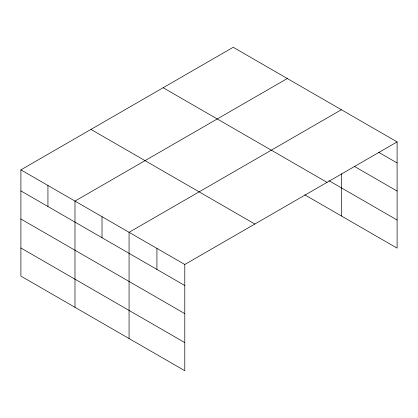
<?xml version="1.0" encoding="UTF-8"?>
<svg xmlns="http://www.w3.org/2000/svg" width="418" height="418" viewBox="0 0 418 418"><rect width="100%" height="100%" fill="white"/><g stroke="black" fill="none" stroke-linecap="round" stroke-linejoin="round"><path stroke-width="0.63" d="M304.759 194.825L397.1 248.14L397.1 141.906L233.213 47.286L20.9 169.86L20.9 276.094L184.787 370.714L184.787 264.484L20.9 169.86M287.297 78.511L74.984 201.084L74.984 307.319M341.381 109.735L129.068 232.309L129.068 338.543M184.787 264.484L397.1 141.906M378.713 152.324L397.1 162.942M354.192 166.286L397.1 191.057M328.982 180.696L397.1 220.025M163.151 87.733L327.038 182.352M90.962 129.413L254.849 224.032M20.9 190.895L184.787 285.515M20.9 219.011L184.787 313.631M20.9 247.978L184.787 342.598M341.381 173.689L341.381 215.965M156.928 248.396L156.928 269.432M102.023 216.696L102.023 237.732M47.939 185.472L47.939 206.508"/></g></svg>
